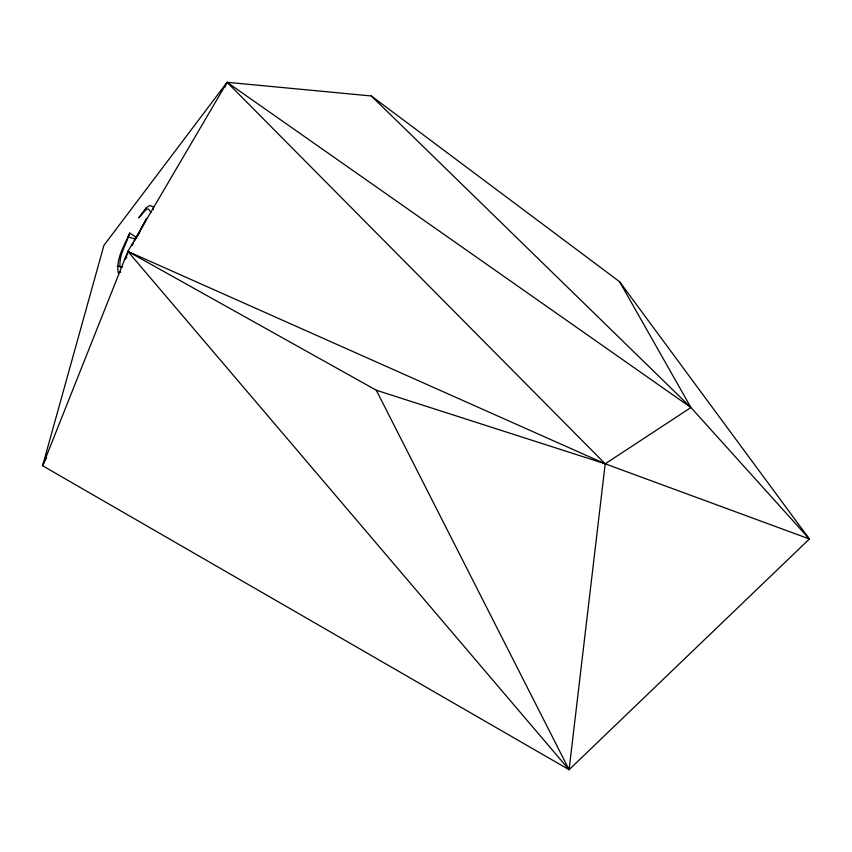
<?xml version="1.0" encoding="UTF-8"?>
<svg xmlns="http://www.w3.org/2000/svg" width="852" height="852" viewBox="0 0 852 852"><rect width="100%" height="100%" fill="white"/><g stroke="black" fill="none" stroke-linecap="round" stroke-linejoin="round"><path stroke-width="1.28" d="M153.296 209.635L153.509 207.004L149.931 205.46L146.097 207.813L138.684 217.888L146.8 208.868L148.866 209.358L150.942 212.563M46.636 457.354L42.6 465.735L127.853 251.393L569.093 769.707L605.208 463.818L690.929 407.522L809.4 538.975L569.093 769.707L42.6 465.735L103.912 245.376L227.101 82.293L371.323 95.967L619.596 281.714L809.4 538.975L605.208 463.818L376.296 390.227L127.853 251.393L227.101 82.293L690.929 407.522L619.596 281.714M120.76 272.022L118.268 272.768C115.744 258.742 124.392 245.504 129.696 233.033L136.789 237.729M129.696 233.033C126.469 244.215 118.875 254.588 120.015 266.719L122.358 266.953L117.363 266.218M224.8 87.085L227.101 82.293L605.208 463.818L127.853 251.393M137.939 235.461L146.555 218.485L134.51 240.956M127.651 253.811L124.541 259.658L126.841 257.251M132.017 245.632L133.263 243.299M135.575 239.061L127.694 236.856M807.355 537.271L809.4 538.975M371.323 95.967L690.929 407.522M376.296 390.227L569.093 769.707"/></g></svg>
